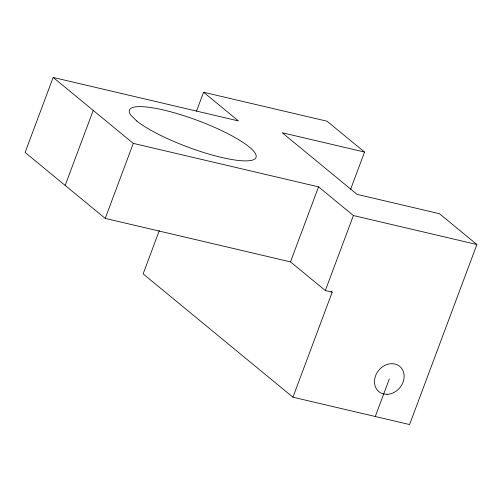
<?xml version="1.0" encoding="UTF-8"?>
<svg xmlns="http://www.w3.org/2000/svg" width="502" height="502" viewBox="0 0 502 502"><rect width="100%" height="100%" fill="white"/><g stroke="black" fill="none" stroke-linecap="round" stroke-linejoin="round"><path stroke-width="0.75" d="M196.495 111.18L203.574 92.249L238.419 120.919L53.149 77.433L25.1 152.451L105.232 218.395L290.501 261.881L325.34 290.551L332.205 292.164L292.936 397.189L409.588 424.566L476.9 244.524L439.445 213.701L357.104 194.374L282.199 132.735L364.54 152.056L350.584 189.386M65.166 185.426L93.215 110.409M105.232 218.395L133.281 143.384L53.149 77.433M159.322 230.569L143.126 273.897L292.936 397.189M290.501 261.881L318.55 186.863L133.281 143.384M325.34 290.551L353.389 215.534L318.55 186.863M375.276 416.509L389.301 379.004M203.574 92.249L327.091 121.233L364.54 152.056M353.389 215.534L476.9 244.524M330.994 291.166L332.205 292.164M386.998 394.346L383.283 393.907A16.384 13.673 -50.5 0 1 379.562 369.384A16.384 13.673 -50.5 0 1 403.545 372.233A16.384 13.673 -50.5 0 1 386.998 394.346M136.745 120.995L130.89 115.234A67.575 14.163 20.5 0 1 205.72 123.624A67.575 14.163 20.5 0 1 243.533 160.853A67.575 14.163 20.5 0 1 136.745 120.995"/></g></svg>
